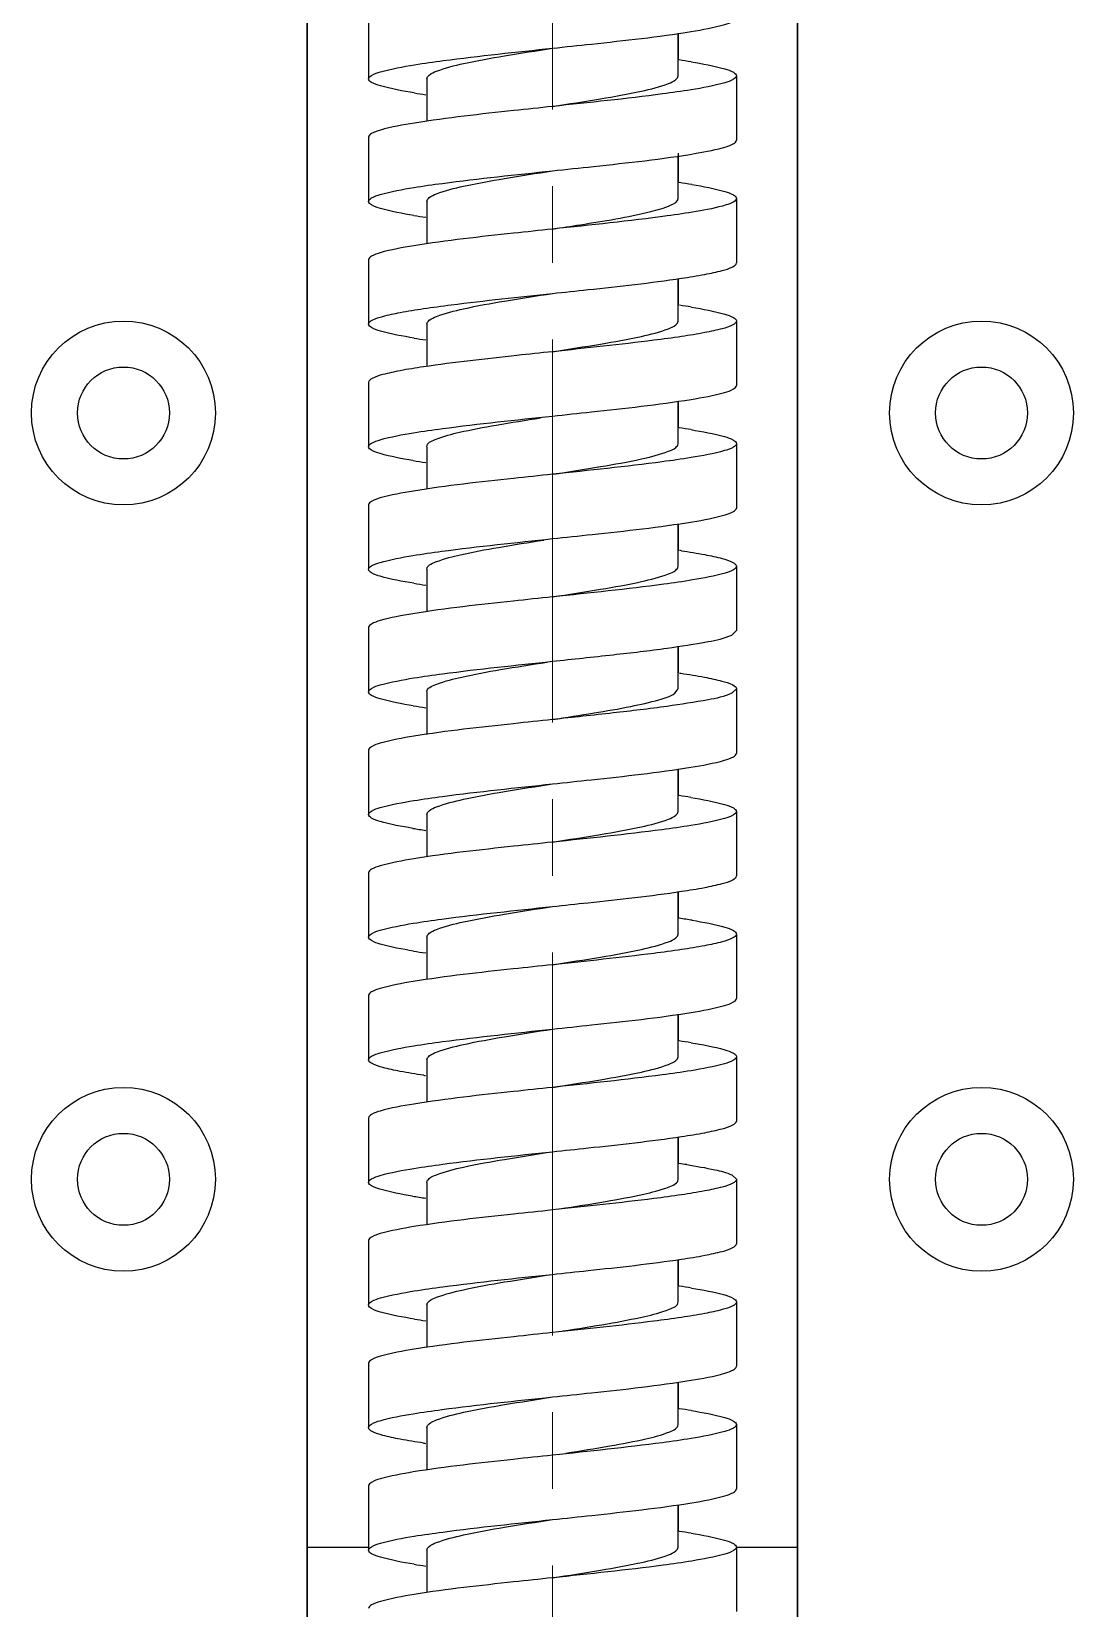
# Model space of a CAD drawing. Header units: inches. Extents: x -8900 to -5053, y -1814 to -15.
# Drawn here: x -8451.3 to -8417.3, y -1538.3 to -1486.8 of the extents above; entities that cross this region are included whole.
import ezdxf

# ---------------------------------------------------------------- set-up
doc = ezdxf.new("R2010")
doc.units = ezdxf.units.IN
doc.header["$LTSCALE"] = 2
doc.header["$MEASUREMENT"] = 0
doc.linetypes.add('CENTER', pattern=[2, 1.25, -0.25, 0.25, -0.25])
doc.layers.add('02___PRT_ALL_AXES', color=7, linetype='Continuous')
doc.layers.add('duong tam', color=1, linetype='CENTER', lineweight=20)

msp = doc.modelspace()

# ---------------------------------------------------------------- linework, layer by layer
at = {"color": 7, "linetype": 'Continuous', "lineweight": 30}
for p, q in [((-8442.306, -1584.251), (-8442.306, -1379.136)), ((-8426.306, -1584.251), (-8426.306, -1379.136))]:
    msp.add_line(p, q, dxfattribs=at)
at = {"color": 7, "linetype": 'Continuous'}
for p, q in [((-8430.206, -1488.251), (-8430.206, -1486.867)), ((-8430.195, -1487.737), (-8430.195, -1486.865)), ((-8438.406, -1488.351), (-8438.406, -1489.735)), ((-8430.195, -1491.737), (-8430.195, -1490.78)), ((-8430.206, -1492.251), (-8430.206, -1490.866)), ((-8438.406, -1492.351), (-8438.406, -1493.735)), ((-8430.206, -1496.251), (-8430.206, -1494.866)), ((-8430.195, -1495.737), (-8430.195, -1494.865)), ((-8438.406, -1496.351), (-8438.406, -1497.736)), ((-8430.206, -1500.251), (-8430.206, -1498.867)), ((-8430.195, -1499.737), (-8430.195, -1498.865)), ((-8438.406, -1500.351), (-8438.406, -1501.735)), ((-8430.206, -1504.251), (-8430.206, -1502.867)), ((-8430.195, -1503.737), (-8430.195, -1502.865)), ((-8438.406, -1504.351), (-8438.406, -1505.735)), ((-8428.456, -1506.494), (-8428.306, -1506.351)), ((-8430.206, -1508.251), (-8430.206, -1506.869)), ((-8430.195, -1507.732), (-8430.195, -1506.867)), ((-8430.166, -1507.736), (-8430.114, -1507.743)), ((-8430.309, -1508.394), (-8430.206, -1508.251)), ((-8428.306, -1508.251), (-8428.456, -1508.394)), ((-8438.406, -1508.351), (-8438.406, -1509.735)), ((-8430.206, -1512.251), (-8430.206, -1510.867)), ((-8430.195, -1511.737), (-8430.195, -1510.865)), ((-8438.406, -1512.351), (-8438.406, -1513.735)), ((-8430.206, -1516.251), (-8430.206, -1514.866)), ((-8430.195, -1515.737), (-8430.195, -1514.865)), ((-8438.406, -1516.351), (-8438.406, -1517.735)), ((-8430.206, -1520.251), (-8430.206, -1518.867)), ((-8430.195, -1519.737), (-8430.195, -1518.865)), ((-8438.406, -1520.351), (-8438.406, -1521.735)), ((-8430.206, -1524.251), (-8430.206, -1522.866)), ((-8430.195, -1523.735), (-8430.195, -1522.864)), ((-8428.456, -1524.108), (-8428.306, -1524.251)), ((-8438.406, -1524.351), (-8438.406, -1525.735)), ((-8430.206, -1528.251), (-8430.206, -1526.866)), ((-8430.195, -1527.737), (-8430.195, -1526.865)), ((-8438.406, -1528.351), (-8438.406, -1529.735)), ((-8430.206, -1532.251), (-8430.206, -1530.867)), ((-8430.195, -1531.737), (-8430.195, -1530.865)), ((-8438.406, -1532.351), (-8438.406, -1533.736)), ((-8430.206, -1536.251), (-8430.206, -1534.867)), ((-8430.195, -1535.737), (-8430.195, -1534.865)), ((-8442.306, -1536.251), (-8440.306, -1536.251)), ((-8438.406, -1536.351), (-8438.406, -1537.735)), ((-8428.306, -1536.251), (-8426.306, -1536.251))]:
    msp.add_line(p, q, dxfattribs=at)
for centre, radius, start, end in [((-8434.016, -1514.09), 26.634, 80.8534, 81.6942), ((-8434.564, -1462.305), 26.843, 260.8862, 261.6949), ((-8433.957, -1517.699), 26.239, 80.7835, 81.6966), ((-8434.596, -1466.519), 26.627, 260.8522, 261.6942), ((-8433.978, -1521.841), 26.382, 80.8107, 81.6941), ((-8434.584, -1470.437), 26.71, 260.8661, 261.6932), ((-8434.025, -1526.148), 26.692, 80.8631, 81.6941), ((-8434.656, -1474.917), 26.225, 260.7818, 261.697), ((-8434.691, -1534.612), 31.205, 81.5332, 81.6626), ((-8434.61, -1478.611), 26.534, 260.8361, 261.6945), ((-8434.639, -1482.801), 26.342, 260.8042, 261.6941), ((-8434.038, -1538.232), 26.778, 80.8771, 81.694), ((-8434.675, -1487.036), 26.105, 260.7606, 261.6977), ((-8433.933, -1541.542), 26.08, 80.7556, 81.6978), ((-8434.621, -1490.679), 26.465, 260.8244, 261.6947), ((-8434.018, -1546.101), 26.645, 80.855, 81.6939), ((-8433.928, -1490.041), 31.155, 261.5291, 261.659), ((-8434.338, -1552.229), 28.797, 81.1837, 81.6968), ((-8434.704, -1499.231), 25.907, 260.7257, 261.6988), ((-8433.981, -1553.854), 26.395, 80.8101, 81.6966), ((-8434.553, -1502.232), 26.917, 260.8998, 261.6938), ((-8434.001, -1557.988), 26.531, 80.836, 81.6939), ((-8433.924, -1502.015), 31.181, 261.5319, 261.6607), ((-8434.022, -1562.131), 26.675, 80.86, 81.6942), ((-8434.582, -1510.425), 26.722, 260.8674, 261.6941)]:
    msp.add_arc(centre, radius, start, end, dxfattribs=at)
for points, knots in [([(-8429.779, -1486.807), (-8429.412, -1486.748), (-8428.927, -1486.656), (-8428.454, -1486.51), (-8428.306, -1486.4), (-8428.306, -1486.351)], [0, 0, 0, 0, 0.710452, 0.905427, 1, 1, 1, 1]), ([(-8434.306, -1487.351), (-8433.882, -1487.306), (-8432.371, -1487.144), (-8430.859, -1486.981), (-8429.779, -1486.807)], [0, 0, 0, 0, 0.280559, 1, 1, 1, 1]), ([(-8438.805, -1487.891), (-8438.494, -1487.841), (-8436.998, -1487.631), (-8435.494, -1487.477), (-8434.306, -1487.351)], [0, 0, 0, 0, 0.208655, 1, 1, 1, 1]), ([(-8438.406, -1488.351), (-8438.406, -1488.302), (-8438.299, -1488.185), (-8437.897, -1488.015), (-8437.063, -1487.807), (-8435.8, -1487.583), (-8434.829, -1487.432), (-8434.306, -1487.351)], [0, 0, 0, 0, 0.034559, 0.096403, 0.312233, 0.628611, 1, 1, 1, 1]), ([(-8440.306, -1488.351), (-8440.305, -1488.301), (-8440.154, -1488.19), (-8439.672, -1488.043), (-8439.179, -1487.951), (-8438.805, -1487.891)], [0, 0, 0, 0, 0.09443, 0.289602, 1, 1, 1, 1]), ([(-8434.306, -1489.251), (-8433.782, -1489.17), (-8432.812, -1489.019), (-8431.548, -1488.795), (-8430.714, -1488.588), (-8430.313, -1488.418), (-8430.206, -1488.3), (-8430.206, -1488.251)], [0, 0, 0, 0, 0.371389, 0.687766, 0.903595, 0.965441, 1, 1, 1, 1]), ([(-8429.783, -1487.795), (-8429.415, -1487.854), (-8428.929, -1487.945), (-8428.455, -1488.092), (-8428.306, -1488.201), (-8428.306, -1488.251)], [0, 0, 0, 0, 0.710067, 0.905196, 1, 1, 1, 1]), ([(-8428.306, -1488.251), (-8428.306, -1488.3), (-8428.454, -1488.41), (-8428.927, -1488.556), (-8429.412, -1488.648), (-8429.779, -1488.707)], [0, 0, 0, 0, 0.094573, 0.289548, 1, 1, 1, 1]), ([(-8438.816, -1488.81), (-8439.187, -1488.75), (-8439.677, -1488.658), (-8440.155, -1488.511), (-8440.306, -1488.401), (-8440.306, -1488.351)], [0, 0, 0, 0, 0.710491, 0.905567, 1, 1, 1, 1]), ([(-8429.779, -1488.707), (-8430.091, -1488.757), (-8431.597, -1488.969), (-8433.109, -1489.124), (-8434.306, -1489.251)], [0, 0, 0, 0, 0.207956, 1, 1, 1, 1]), ([(-8434.306, -1489.251), (-8434.726, -1489.296), (-8436.228, -1489.457), (-8437.731, -1489.619), (-8438.805, -1489.791)], [0, 0, 0, 0, 0.280037, 1, 1, 1, 1]), ([(-8438.805, -1489.791), (-8439.179, -1489.851), (-8439.672, -1489.943), (-8440.154, -1490.09), (-8440.305, -1490.201), (-8440.306, -1490.251)], [0, 0, 0, 0, 0.710398, 0.90557, 1, 1, 1, 1]), ([(-8434.306, -1491.351), (-8433.861, -1491.304), (-8432.295, -1491.135), (-8430.727, -1490.969), (-8429.615, -1490.78)], [0, 0, 0, 0, 0.284016, 1, 1, 1, 1]), ([(-8429.615, -1490.78), (-8429.288, -1490.724), (-8428.858, -1490.639), (-8428.434, -1490.5), (-8428.306, -1490.397), (-8428.306, -1490.351)], [0, 0, 0, 0, 0.708218, 0.902897, 1, 1, 1, 1]), ([(-8438.833, -1491.895), (-8438.521, -1491.845), (-8437.015, -1491.633), (-8435.503, -1491.478), (-8434.306, -1491.351)], [0, 0, 0, 0, 0.207931, 1, 1, 1, 1]), ([(-8438.406, -1492.351), (-8438.406, -1492.302), (-8438.299, -1492.185), (-8437.897, -1492.015), (-8437.063, -1491.807), (-8435.8, -1491.583), (-8434.829, -1491.432), (-8434.306, -1491.351)], [0, 0, 0, 0, 0.034556, 0.096397, 0.312223, 0.628598, 1, 1, 1, 1]), ([(-8429.754, -1491.799), (-8429.393, -1491.858), (-8428.917, -1491.949), (-8428.451, -1492.094), (-8428.306, -1492.202), (-8428.306, -1492.251)], [0, 0, 0, 0, 0.709955, 0.904963, 1, 1, 1, 1]), ([(-8440.306, -1492.351), (-8440.306, -1492.302), (-8440.158, -1492.192), (-8439.685, -1492.046), (-8439.2, -1491.955), (-8438.833, -1491.895)], [0, 0, 0, 0, 0.094581, 0.28955, 1, 1, 1, 1]), ([(-8438.829, -1492.807), (-8439.197, -1492.748), (-8439.682, -1492.657), (-8440.156, -1492.51), (-8440.305, -1492.401), (-8440.306, -1492.351)], [0, 0, 0, 0, 0.710057, 0.905185, 1, 1, 1, 1]), ([(-8431.1, -1492.68), (-8430.874, -1492.623), (-8430.593, -1492.551), (-8430.206, -1492.356), (-8430.206, -1492.251)], [0, 0, 0, 0, 0.689429, 1, 1, 1, 1]), ([(-8428.306, -1492.251), (-8428.306, -1492.297), (-8428.434, -1492.4), (-8428.858, -1492.539), (-8429.288, -1492.624), (-8429.615, -1492.68)], [0, 0, 0, 0, 0.097103, 0.291782, 1, 1, 1, 1]), ([(-8434.306, -1493.251), (-8434.002, -1493.204), (-8432.93, -1493.035), (-8431.855, -1492.868), (-8431.1, -1492.68)], [0, 0, 0, 0, 0.283569, 1, 1, 1, 1]), ([(-8429.615, -1492.68), (-8429.93, -1492.733), (-8431.49, -1492.959), (-8433.058, -1493.119), (-8434.306, -1493.251)], [0, 0, 0, 0, 0.203233, 1, 1, 1, 1]), ([(-8434.306, -1493.251), (-8434.73, -1493.296), (-8436.241, -1493.458), (-8437.753, -1493.621), (-8438.833, -1493.795)], [0, 0, 0, 0, 0.280576, 1, 1, 1, 1]), ([(-8438.833, -1493.795), (-8439.2, -1493.855), (-8439.685, -1493.946), (-8440.158, -1494.092), (-8440.306, -1494.202), (-8440.306, -1494.251)], [0, 0, 0, 0, 0.71045, 0.905419, 1, 1, 1, 1]), ([(-8430.095, -1494.856), (-8429.841, -1494.818), (-8429.402, -1494.75), (-8428.828, -1494.622), (-8428.495, -1494.529), (-8428.306, -1494.409), (-8428.306, -1494.351)], [0, 0, 0, 0, 0.407092, 0.713069, 0.908783, 1, 1, 1, 1]), ([(-8434.306, -1495.351), (-8433.919, -1495.31), (-8432.514, -1495.16), (-8431.109, -1495.007), (-8430.095, -1494.856)], [0, 0, 0, 0, 0.274856, 1, 1, 1, 1]), ([(-8438.518, -1495.847), (-8438.217, -1495.802), (-8436.815, -1495.614), (-8435.409, -1495.468), (-8434.306, -1495.351)], [0, 0, 0, 0, 0.215478, 1, 1, 1, 1]), ([(-8438.406, -1496.351), (-8438.406, -1496.302), (-8438.299, -1496.185), (-8437.897, -1496.015), (-8437.063, -1495.807), (-8435.8, -1495.583), (-8434.829, -1495.432), (-8434.306, -1495.351)], [0, 0, 0, 0, 0.03455, 0.096397, 0.31222, 0.628604, 1, 1, 1, 1]), ([(-8440.306, -1496.351), (-8440.305, -1496.293), (-8440.116, -1496.174), (-8439.784, -1496.08), (-8439.211, -1495.953), (-8438.771, -1495.884), (-8438.518, -1495.847)], [0, 0, 0, 0, 0.091272, 0.286999, 0.59295, 1, 1, 1, 1]), ([(-8429.765, -1495.798), (-8429.401, -1495.857), (-8428.922, -1495.948), (-8428.452, -1496.093), (-8428.306, -1496.202), (-8428.306, -1496.251)], [0, 0, 0, 0, 0.710159, 0.905145, 1, 1, 1, 1]), ([(-8438.824, -1496.808), (-8439.193, -1496.749), (-8439.681, -1496.657), (-8440.156, -1496.511), (-8440.306, -1496.401), (-8440.306, -1496.351)], [0, 0, 0, 0, 0.710469, 0.905485, 1, 1, 1, 1]), ([(-8434.306, -1497.251), (-8433.782, -1497.17), (-8432.812, -1497.019), (-8431.548, -1496.795), (-8430.714, -1496.588), (-8430.313, -1496.418), (-8430.206, -1496.3), (-8430.206, -1496.251)], [0, 0, 0, 0, 0.371387, 0.687757, 0.903583, 0.965451, 1, 1, 1, 1]), ([(-8428.306, -1496.251), (-8428.306, -1496.309), (-8428.495, -1496.429), (-8428.828, -1496.522), (-8429.402, -1496.65), (-8429.841, -1496.718), (-8430.095, -1496.756)], [0, 0, 0, 0, 0.091217, 0.286931, 0.592908, 1, 1, 1, 1]), ([(-8430.095, -1496.756), (-8430.396, -1496.801), (-8431.797, -1496.988), (-8433.203, -1497.134), (-8434.306, -1497.251)], [0, 0, 0, 0, 0.215522, 1, 1, 1, 1]), ([(-8434.306, -1497.251), (-8434.692, -1497.292), (-8436.098, -1497.442), (-8437.504, -1497.596), (-8438.518, -1497.747)], [0, 0, 0, 0, 0.274877, 1, 1, 1, 1]), ([(-8438.518, -1497.747), (-8438.771, -1497.784), (-8439.211, -1497.853), (-8439.784, -1497.98), (-8440.116, -1498.074), (-8440.305, -1498.193), (-8440.306, -1498.251)], [0, 0, 0, 0, 0.40705, 0.713001, 0.908728, 1, 1, 1, 1]), ([(-8429.786, -1498.808), (-8429.417, -1498.748), (-8428.93, -1498.657), (-8428.455, -1498.511), (-8428.306, -1498.401), (-8428.306, -1498.351)], [0, 0, 0, 0, 0.710515, 0.905512, 1, 1, 1, 1]), ([(-8434.306, -1499.351), (-8433.883, -1499.306), (-8432.374, -1499.144), (-8430.864, -1498.982), (-8429.786, -1498.808)], [0, 0, 0, 0, 0.280431, 1, 1, 1, 1]), ([(-8438.838, -1499.896), (-8438.526, -1499.846), (-8437.019, -1499.633), (-8435.505, -1499.478), (-8434.306, -1499.351)], [0, 0, 0, 0, 0.207783, 1, 1, 1, 1]), ([(-8438.406, -1500.351), (-8438.406, -1500.23), (-8437.933, -1500.025), (-8437.243, -1499.849), (-8436.049, -1499.623), (-8435.176, -1499.487), (-8434.694, -1499.411)], [0, 0, 0, 0, 0.093541, 0.306463, 0.621858, 1, 1, 1, 1]), ([(-8440.306, -1500.351), (-8440.306, -1500.302), (-8440.158, -1500.192), (-8439.686, -1500.047), (-8439.204, -1499.955), (-8438.838, -1499.896)], [0, 0, 0, 0, 0.094794, 0.289823, 1, 1, 1, 1]), ([(-8429.786, -1499.794), (-8429.417, -1499.854), (-8428.931, -1499.945), (-8428.455, -1500.092), (-8428.306, -1500.201), (-8428.306, -1500.251)], [0, 0, 0, 0, 0.710106, 0.905248, 1, 1, 1, 1]), ([(-8438.858, -1500.803), (-8439.219, -1500.744), (-8439.695, -1500.654), (-8440.16, -1500.508), (-8440.306, -1500.4), (-8440.306, -1500.351)], [0, 0, 0, 0, 0.709972, 0.904953, 1, 1, 1, 1]), ([(-8434.306, -1501.251), (-8433.782, -1501.17), (-8432.812, -1501.019), (-8431.548, -1500.795), (-8430.714, -1500.587), (-8430.313, -1500.418), (-8430.206, -1500.3), (-8430.206, -1500.251)], [0, 0, 0, 0, 0.371387, 0.687756, 0.903578, 0.965459, 1, 1, 1, 1]), ([(-8428.306, -1500.251), (-8428.306, -1500.301), (-8428.455, -1500.411), (-8428.93, -1500.557), (-8429.417, -1500.648), (-8429.786, -1500.708)], [0, 0, 0, 0, 0.094488, 0.289485, 1, 1, 1, 1]), ([(-8429.786, -1500.708), (-8430.098, -1500.758), (-8431.601, -1500.97), (-8433.111, -1501.124), (-8434.306, -1501.251)], [0, 0, 0, 0, 0.208126, 1, 1, 1, 1]), ([(-8434.306, -1501.251), (-8434.73, -1501.296), (-8436.243, -1501.458), (-8437.758, -1501.621), (-8438.838, -1501.796)], [0, 0, 0, 0, 0.280684, 1, 1, 1, 1]), ([(-8438.838, -1501.796), (-8439.204, -1501.855), (-8439.686, -1501.947), (-8440.158, -1502.092), (-8440.306, -1502.202), (-8440.306, -1502.251)], [0, 0, 0, 0, 0.710177, 0.905206, 1, 1, 1, 1]), ([(-8429.732, -1502.799), (-8429.376, -1502.741), (-8428.907, -1502.651), (-8428.448, -1502.507), (-8428.306, -1502.4), (-8428.306, -1502.351)], [0, 0, 0, 0, 0.709677, 0.90463, 1, 1, 1, 1]), ([(-8434.306, -1503.351), (-8433.876, -1503.305), (-8432.349, -1503.142), (-8430.82, -1502.978), (-8429.732, -1502.799)], [0, 0, 0, 0, 0.281522, 1, 1, 1, 1]), ([(-8438.86, -1503.9), (-8438.548, -1503.849), (-8437.033, -1503.635), (-8435.511, -1503.479), (-8434.306, -1503.351)], [0, 0, 0, 0, 0.207154, 1, 1, 1, 1]), ([(-8438.406, -1504.351), (-8438.406, -1504.227), (-8437.915, -1504.02), (-8437.207, -1503.841), (-8435.978, -1503.611), (-8435.084, -1503.472), (-8434.591, -1503.395)], [0, 0, 0, 0, 0.093555, 0.307384, 0.62329, 1, 1, 1, 1]), ([(-8440.306, -1504.351), (-8440.306, -1504.302), (-8440.161, -1504.194), (-8439.696, -1504.049), (-8439.221, -1503.959), (-8438.86, -1503.9)], [0, 0, 0, 0, 0.095089, 0.290067, 1, 1, 1, 1]), ([(-8430.096, -1503.746), (-8429.842, -1503.784), (-8429.402, -1503.852), (-8428.828, -1503.98), (-8428.495, -1504.074), (-8428.306, -1504.194), (-8428.306, -1504.251)], [0, 0, 0, 0, 0.407108, 0.713113, 0.908831, 1, 1, 1, 1]), ([(-8438.836, -1504.806), (-8439.202, -1504.747), (-8439.685, -1504.656), (-8440.158, -1504.51), (-8440.306, -1504.401), (-8440.306, -1504.351)], [0, 0, 0, 0, 0.710206, 0.905238, 1, 1, 1, 1]), ([(-8434.306, -1505.251), (-8433.782, -1505.17), (-8432.812, -1505.019), (-8431.548, -1504.795), (-8430.714, -1504.587), (-8430.313, -1504.418), (-8430.206, -1504.3), (-8430.206, -1504.251)], [0, 0, 0, 0, 0.371389, 0.687756, 0.903575, 0.965468, 1, 1, 1, 1]), ([(-8429.732, -1504.699), (-8430.045, -1504.751), (-8431.566, -1504.966), (-8433.094, -1505.123), (-8434.306, -1505.251)], [0, 0, 0, 0, 0.20662, 1, 1, 1, 1]), ([(-8428.306, -1504.251), (-8428.306, -1504.3), (-8428.448, -1504.407), (-8428.907, -1504.551), (-8429.376, -1504.641), (-8429.732, -1504.699)], [0, 0, 0, 0, 0.09537, 0.290323, 1, 1, 1, 1]), ([(-8434.306, -1505.251), (-8434.733, -1505.296), (-8436.254, -1505.46), (-8437.775, -1505.623), (-8438.86, -1505.8)], [0, 0, 0, 0, 0.281136, 1, 1, 1, 1]), ([(-8438.86, -1505.8), (-8439.221, -1505.859), (-8439.696, -1505.949), (-8440.161, -1506.094), (-8440.306, -1506.202), (-8440.306, -1506.251)], [0, 0, 0, 0, 0.709933, 0.904911, 1, 1, 1, 1]), ([(-8434.306, -1507.351), (-8433.645, -1507.281), (-8432.398, -1507.147), (-8430.699, -1506.952), (-8429.412, -1506.748), (-8428.696, -1506.609), (-8428.456, -1506.494)], [0, 0, 0, 0, 0.336684, 0.63602, 0.865132, 1, 1, 1, 1]), ([(-8438.829, -1507.895), (-8438.517, -1507.844), (-8437.013, -1507.633), (-8435.502, -1507.478), (-8434.306, -1507.351)], [0, 0, 0, 0, 0.20803, 1, 1, 1, 1]), ([(-8438.406, -1508.351), (-8438.406, -1508.224), (-8437.897, -1508.015), (-8437.17, -1507.832), (-8435.908, -1507.6), (-8434.992, -1507.458), (-8434.487, -1507.379)], [0, 0, 0, 0, 0.093599, 0.308359, 0.624776, 1, 1, 1, 1]), ([(-8430.114, -1507.743), (-8429.858, -1507.782), (-8429.413, -1507.85), (-8428.833, -1507.978), (-8428.498, -1508.073), (-8428.306, -1508.193), (-8428.306, -1508.251)], [0, 0, 0, 0, 0.407112, 0.713212, 0.909004, 1, 1, 1, 1]), ([(-8440.306, -1508.351), (-8440.305, -1508.301), (-8440.157, -1508.192), (-8439.682, -1508.045), (-8439.197, -1507.954), (-8438.829, -1507.895)], [0, 0, 0, 0, 0.094776, 0.289885, 1, 1, 1, 1]), ([(-8438.849, -1508.804), (-8439.212, -1508.745), (-8439.691, -1508.654), (-8440.16, -1508.509), (-8440.306, -1508.4), (-8440.306, -1508.351)], [0, 0, 0, 0, 0.710233, 0.905177, 1, 1, 1, 1]), ([(-8428.456, -1508.394), (-8428.696, -1508.509), (-8429.412, -1508.648), (-8430.699, -1508.852), (-8432.398, -1509.047), (-8433.645, -1509.181), (-8434.306, -1509.251)], [0, 0, 0, 0, 0.134868, 0.36398, 0.663316, 1, 1, 1, 1]), ([(-8434.306, -1509.251), (-8433.854, -1509.181), (-8433.001, -1509.048), (-8431.837, -1508.85), (-8430.957, -1508.65), (-8430.464, -1508.502), (-8430.309, -1508.394)], [0, 0, 0, 0, 0.334408, 0.632256, 0.861547, 1, 1, 1, 1]), ([(-8434.306, -1509.251), (-8434.729, -1509.296), (-8436.239, -1509.458), (-8437.75, -1509.621), (-8438.829, -1509.795)], [0, 0, 0, 0, 0.280499, 1, 1, 1, 1]), ([(-8438.829, -1509.795), (-8439.197, -1509.854), (-8439.682, -1509.945), (-8440.157, -1510.092), (-8440.305, -1510.201), (-8440.306, -1510.251)], [0, 0, 0, 0, 0.710115, 0.905224, 1, 1, 1, 1]), ([(-8429.791, -1510.809), (-8429.421, -1510.749), (-8428.932, -1510.657), (-8428.455, -1510.511), (-8428.306, -1510.401), (-8428.306, -1510.351)], [0, 0, 0, 0, 0.71054, 0.905562, 1, 1, 1, 1]), ([(-8434.306, -1511.351), (-8433.883, -1511.306), (-8432.376, -1511.145), (-8430.868, -1510.982), (-8429.791, -1510.809)], [0, 0, 0, 0, 0.280337, 1, 1, 1, 1]), ([(-8438.833, -1511.895), (-8438.521, -1511.845), (-8437.016, -1511.633), (-8435.503, -1511.478), (-8434.306, -1511.351)], [0, 0, 0, 0, 0.20792, 1, 1, 1, 1]), ([(-8438.406, -1512.351), (-8438.406, -1512.302), (-8438.299, -1512.184), (-8437.897, -1512.015), (-8437.063, -1511.807), (-8435.8, -1511.583), (-8434.829, -1511.432), (-8434.306, -1511.351)], [0, 0, 0, 0, 0.034522, 0.096418, 0.312229, 0.628601, 1, 1, 1, 1]), ([(-8440.306, -1512.351), (-8440.306, -1512.301), (-8440.157, -1512.192), (-8439.684, -1512.046), (-8439.2, -1511.955), (-8438.833, -1511.895)], [0, 0, 0, 0, 0.094724, 0.289764, 1, 1, 1, 1]), ([(-8429.792, -1511.793), (-8429.422, -1511.853), (-8428.933, -1511.944), (-8428.456, -1512.091), (-8428.306, -1512.201), (-8428.306, -1512.251)], [0, 0, 0, 0, 0.710182, 0.905335, 1, 1, 1, 1]), ([(-8438.866, -1512.801), (-8439.225, -1512.743), (-8439.698, -1512.653), (-8440.161, -1512.508), (-8440.306, -1512.4), (-8440.306, -1512.351)], [0, 0, 0, 0, 0.709866, 0.904834, 1, 1, 1, 1]), ([(-8434.306, -1513.251), (-8433.782, -1513.17), (-8432.812, -1513.019), (-8431.548, -1512.795), (-8430.714, -1512.587), (-8430.313, -1512.418), (-8430.206, -1512.3), (-8430.206, -1512.251)], [0, 0, 0, 0, 0.371394, 0.687762, 0.903575, 0.965479, 1, 1, 1, 1]), ([(-8428.306, -1512.251), (-8428.306, -1512.301), (-8428.455, -1512.411), (-8428.932, -1512.557), (-8429.421, -1512.649), (-8429.791, -1512.709)], [0, 0, 0, 0, 0.094438, 0.28946, 1, 1, 1, 1]), ([(-8429.791, -1512.709), (-8430.103, -1512.759), (-8431.604, -1512.97), (-8433.112, -1513.124), (-8434.306, -1513.251)], [0, 0, 0, 0, 0.208248, 1, 1, 1, 1]), ([(-8434.306, -1513.251), (-8434.73, -1513.296), (-8436.241, -1513.458), (-8437.754, -1513.621), (-8438.833, -1513.795)], [0, 0, 0, 0, 0.280583, 1, 1, 1, 1]), ([(-8438.833, -1513.795), (-8439.2, -1513.855), (-8439.684, -1513.946), (-8440.157, -1514.092), (-8440.306, -1514.201), (-8440.306, -1514.251)], [0, 0, 0, 0, 0.710236, 0.905276, 1, 1, 1, 1]), ([(-8430.095, -1514.856), (-8429.841, -1514.818), (-8429.402, -1514.75), (-8428.828, -1514.622), (-8428.495, -1514.529), (-8428.306, -1514.409), (-8428.306, -1514.351)], [0, 0, 0, 0, 0.407121, 0.713115, 0.908823, 1, 1, 1, 1]), ([(-8434.306, -1515.351), (-8433.919, -1515.31), (-8432.514, -1515.16), (-8431.109, -1515.007), (-8430.095, -1514.856)], [0, 0, 0, 0, 0.274863, 1, 1, 1, 1]), ([(-8438.854, -1515.899), (-8438.542, -1515.848), (-8437.029, -1515.634), (-8435.51, -1515.479), (-8434.306, -1515.351)], [0, 0, 0, 0, 0.207325, 1, 1, 1, 1]), ([(-8438.406, -1516.351), (-8438.406, -1516.302), (-8438.299, -1516.184), (-8437.897, -1516.015), (-8437.063, -1515.807), (-8435.8, -1515.583), (-8434.829, -1515.432), (-8434.306, -1515.351)], [0, 0, 0, 0, 0.03452, 0.096424, 0.312235, 0.628604, 1, 1, 1, 1]), ([(-8440.306, -1516.351), (-8440.306, -1516.302), (-8440.16, -1516.193), (-8439.693, -1516.048), (-8439.216, -1515.958), (-8438.854, -1515.899)], [0, 0, 0, 0, 0.094999, 0.289984, 1, 1, 1, 1]), ([(-8429.744, -1515.801), (-8429.385, -1515.86), (-8428.913, -1515.95), (-8428.45, -1516.094), (-8428.306, -1516.202), (-8428.306, -1516.251)], [0, 0, 0, 0, 0.70982, 0.904797, 1, 1, 1, 1]), ([(-8438.841, -1516.806), (-8439.206, -1516.746), (-8439.687, -1516.655), (-8440.158, -1516.51), (-8440.306, -1516.401), (-8440.306, -1516.351)], [0, 0, 0, 0, 0.710146, 0.90517, 1, 1, 1, 1]), ([(-8434.306, -1517.251), (-8433.782, -1517.17), (-8432.812, -1517.019), (-8431.548, -1516.795), (-8430.714, -1516.587), (-8430.313, -1516.418), (-8430.206, -1516.3), (-8430.206, -1516.251)], [0, 0, 0, 0, 0.371398, 0.687768, 0.903579, 0.965479, 1, 1, 1, 1]), ([(-8428.306, -1516.251), (-8428.306, -1516.309), (-8428.495, -1516.429), (-8428.828, -1516.522), (-8429.402, -1516.65), (-8429.841, -1516.718), (-8430.095, -1516.756)], [0, 0, 0, 0, 0.091177, 0.286885, 0.592879, 1, 1, 1, 1]), ([(-8430.095, -1516.756), (-8430.397, -1516.801), (-8431.797, -1516.988), (-8433.203, -1517.134), (-8434.306, -1517.251)], [0, 0, 0, 0, 0.215499, 1, 1, 1, 1]), ([(-8434.306, -1517.251), (-8434.732, -1517.296), (-8436.251, -1517.459), (-8437.77, -1517.622), (-8438.854, -1517.799)], [0, 0, 0, 0, 0.281013, 1, 1, 1, 1]), ([(-8438.854, -1517.799), (-8439.216, -1517.858), (-8439.693, -1517.948), (-8440.16, -1518.093), (-8440.306, -1518.202), (-8440.306, -1518.251)], [0, 0, 0, 0, 0.710016, 0.905001, 1, 1, 1, 1]), ([(-8429.784, -1518.808), (-8429.416, -1518.748), (-8428.93, -1518.657), (-8428.455, -1518.51), (-8428.306, -1518.401), (-8428.306, -1518.351)], [0, 0, 0, 0, 0.710072, 0.90521, 1, 1, 1, 1]), ([(-8434.306, -1519.351), (-8433.882, -1519.306), (-8432.373, -1519.144), (-8430.862, -1518.982), (-8429.784, -1518.808)], [0, 0, 0, 0, 0.280471, 1, 1, 1, 1]), ([(-8438.834, -1519.896), (-8438.522, -1519.845), (-8437.016, -1519.633), (-8435.503, -1519.478), (-8434.306, -1519.351)], [0, 0, 0, 0, 0.207911, 1, 1, 1, 1]), ([(-8438.406, -1520.351), (-8438.406, -1520.302), (-8438.299, -1520.184), (-8437.897, -1520.015), (-8437.063, -1519.807), (-8435.8, -1519.583), (-8434.829, -1519.432), (-8434.306, -1519.351)], [0, 0, 0, 0, 0.034522, 0.096426, 0.31224, 0.628607, 1, 1, 1, 1]), ([(-8440.306, -1520.351), (-8440.306, -1520.302), (-8440.158, -1520.192), (-8439.685, -1520.046), (-8439.201, -1519.955), (-8438.834, -1519.896)], [0, 0, 0, 0, 0.094666, 0.289668, 1, 1, 1, 1]), ([(-8429.783, -1519.795), (-8429.415, -1519.854), (-8428.929, -1519.946), (-8428.454, -1520.092), (-8428.306, -1520.202), (-8428.306, -1520.251)], [0, 0, 0, 0, 0.7105, 0.905482, 1, 1, 1, 1]), ([(-8438.517, -1520.856), (-8438.771, -1520.818), (-8439.21, -1520.75), (-8439.784, -1520.622), (-8440.116, -1520.528), (-8440.306, -1520.409), (-8440.306, -1520.351)], [0, 0, 0, 0, 0.40707, 0.713033, 0.908753, 1, 1, 1, 1]), ([(-8434.306, -1521.251), (-8433.782, -1521.17), (-8432.812, -1521.019), (-8431.548, -1520.795), (-8430.714, -1520.587), (-8430.313, -1520.418), (-8430.206, -1520.3), (-8430.206, -1520.251)], [0, 0, 0, 0, 0.3714, 0.687774, 0.903585, 0.965476, 1, 1, 1, 1]), ([(-8428.306, -1520.251), (-8428.306, -1520.301), (-8428.455, -1520.41), (-8428.93, -1520.557), (-8429.416, -1520.648), (-8429.784, -1520.708)], [0, 0, 0, 0, 0.09479, 0.289928, 1, 1, 1, 1]), ([(-8429.784, -1520.708), (-8430.096, -1520.758), (-8431.6, -1520.969), (-8433.11, -1521.124), (-8434.306, -1521.251)], [0, 0, 0, 0, 0.208071, 1, 1, 1, 1]), ([(-8434.306, -1521.251), (-8434.73, -1521.296), (-8436.241, -1521.458), (-8437.754, -1521.621), (-8438.834, -1521.796)], [0, 0, 0, 0, 0.280581, 1, 1, 1, 1]), ([(-8438.834, -1521.796), (-8439.201, -1521.855), (-8439.685, -1521.946), (-8440.158, -1522.092), (-8440.306, -1522.202), (-8440.306, -1522.251)], [0, 0, 0, 0, 0.710332, 0.905334, 1, 1, 1, 1]), ([(-8430.091, -1522.855), (-8429.838, -1522.818), (-8429.399, -1522.749), (-8428.827, -1522.622), (-8428.495, -1522.528), (-8428.306, -1522.409), (-8428.306, -1522.351)], [0, 0, 0, 0, 0.406967, 0.712952, 0.908705, 1, 1, 1, 1]), ([(-8434.306, -1523.351), (-8433.919, -1523.31), (-8432.513, -1523.16), (-8431.106, -1523.006), (-8430.091, -1522.855)], [0, 0, 0, 0, 0.274932, 1, 1, 1, 1]), ([(-8438.827, -1523.894), (-8438.515, -1523.844), (-8437.012, -1523.633), (-8435.501, -1523.478), (-8434.306, -1523.351)], [0, 0, 0, 0, 0.208086, 1, 1, 1, 1]), ([(-8438.406, -1524.351), (-8438.406, -1524.302), (-8438.299, -1524.184), (-8437.897, -1524.015), (-8437.063, -1523.807), (-8435.8, -1523.583), (-8434.829, -1523.432), (-8434.306, -1523.351)], [0, 0, 0, 0, 0.034528, 0.096426, 0.312243, 0.62861, 1, 1, 1, 1]), ([(-8440.306, -1524.351), (-8440.306, -1524.301), (-8440.157, -1524.192), (-8439.682, -1524.045), (-8439.195, -1523.954), (-8438.827, -1523.894)], [0, 0, 0, 0, 0.094643, 0.289703, 1, 1, 1, 1]), ([(-8434.073, -1525.215), (-8433.574, -1525.137), (-8432.668, -1524.997), (-8431.423, -1524.766), (-8430.706, -1524.585), (-8430.206, -1524.377), (-8430.206, -1524.251)], [0, 0, 0, 0, 0.37594, 0.692086, 0.906403, 1, 1, 1, 1]), ([(-8428.306, -1524.251), (-8428.306, -1524.309), (-8428.495, -1524.428), (-8428.827, -1524.522), (-8429.399, -1524.649), (-8429.838, -1524.718), (-8430.091, -1524.755)], [0, 0, 0, 0, 0.091295, 0.287048, 0.593033, 1, 1, 1, 1]), ([(-8429.924, -1523.772), (-8429.617, -1523.82), (-8429.124, -1523.908), (-8428.629, -1524.026), (-8428.456, -1524.108)], [0, 0, 0, 0, 0.618336, 1, 1, 1, 1]), ([(-8438.879, -1524.799), (-8439.235, -1524.741), (-8439.704, -1524.651), (-8440.163, -1524.507), (-8440.306, -1524.4), (-8440.306, -1524.351)], [0, 0, 0, 0, 0.709702, 0.904643, 1, 1, 1, 1]), ([(-8430.091, -1524.755), (-8430.393, -1524.8), (-8431.795, -1524.988), (-8433.202, -1525.134), (-8434.306, -1525.251)], [0, 0, 0, 0, 0.215405, 1, 1, 1, 1]), ([(-8434.306, -1525.251), (-8434.729, -1525.296), (-8436.238, -1525.458), (-8437.749, -1525.62), (-8438.827, -1525.794)], [0, 0, 0, 0, 0.28046, 1, 1, 1, 1]), ([(-8438.827, -1525.794), (-8439.195, -1525.854), (-8439.682, -1525.945), (-8440.157, -1526.092), (-8440.306, -1526.201), (-8440.306, -1526.251)], [0, 0, 0, 0, 0.710297, 0.905357, 1, 1, 1, 1]), ([(-8434.306, -1527.351), (-8433.919, -1527.31), (-8432.514, -1527.16), (-8431.108, -1527.007), (-8430.094, -1526.856)], [0, 0, 0, 0, 0.274883, 1, 1, 1, 1]), ([(-8430.094, -1526.856), (-8429.84, -1526.818), (-8429.401, -1526.749), (-8428.827, -1526.622), (-8428.495, -1526.528), (-8428.306, -1526.408), (-8428.306, -1526.351)], [0, 0, 0, 0, 0.407141, 0.713122, 0.90881, 1, 1, 1, 1]), ([(-8438.816, -1527.893), (-8438.504, -1527.843), (-8437.005, -1527.632), (-8435.498, -1527.478), (-8434.306, -1527.351)], [0, 0, 0, 0, 0.208352, 1, 1, 1, 1]), ([(-8438.406, -1528.351), (-8438.406, -1528.302), (-8438.299, -1528.184), (-8437.897, -1528.015), (-8437.063, -1527.807), (-8435.8, -1527.583), (-8434.829, -1527.432), (-8434.306, -1527.351)], [0, 0, 0, 0, 0.034536, 0.096424, 0.312244, 0.628612, 1, 1, 1, 1]), ([(-8429.765, -1527.798), (-8429.401, -1527.857), (-8428.922, -1527.947), (-8428.452, -1528.093), (-8428.306, -1528.202), (-8428.306, -1528.251)], [0, 0, 0, 0, 0.710069, 0.905092, 1, 1, 1, 1]), ([(-8440.306, -1528.351), (-8440.306, -1528.301), (-8440.155, -1528.191), (-8439.677, -1528.044), (-8439.187, -1527.952), (-8438.816, -1527.893)], [0, 0, 0, 0, 0.094408, 0.289463, 1, 1, 1, 1]), ([(-8438.81, -1528.811), (-8439.183, -1528.751), (-8439.674, -1528.659), (-8440.154, -1528.512), (-8440.305, -1528.402), (-8440.306, -1528.351)], [0, 0, 0, 0, 0.710308, 0.905479, 1, 1, 1, 1]), ([(-8433.969, -1529.199), (-8433.481, -1529.123), (-8432.598, -1528.985), (-8431.387, -1528.757), (-8430.687, -1528.579), (-8430.206, -1528.374), (-8430.206, -1528.251)], [0, 0, 0, 0, 0.377433, 0.693083, 0.906456, 1, 1, 1, 1]), ([(-8428.306, -1528.251), (-8428.306, -1528.308), (-8428.495, -1528.428), (-8428.827, -1528.522), (-8429.401, -1528.649), (-8429.84, -1528.718), (-8430.094, -1528.756)], [0, 0, 0, 0, 0.09119, 0.286878, 0.592859, 1, 1, 1, 1]), ([(-8430.094, -1528.756), (-8430.395, -1528.801), (-8431.796, -1528.988), (-8433.203, -1529.134), (-8434.306, -1529.251)], [0, 0, 0, 0, 0.215464, 1, 1, 1, 1]), ([(-8434.306, -1529.251), (-8434.728, -1529.296), (-8436.233, -1529.457), (-8437.74, -1529.62), (-8438.816, -1529.793)], [0, 0, 0, 0, 0.280255, 1, 1, 1, 1]), ([(-8438.816, -1529.793), (-8439.187, -1529.852), (-8439.677, -1529.944), (-8440.155, -1530.091), (-8440.306, -1530.201), (-8440.306, -1530.251)], [0, 0, 0, 0, 0.710537, 0.905592, 1, 1, 1, 1]), ([(-8429.781, -1530.807), (-8429.413, -1530.748), (-8428.929, -1530.657), (-8428.455, -1530.51), (-8428.306, -1530.401), (-8428.306, -1530.351)], [0, 0, 0, 0, 0.710054, 0.905177, 1, 1, 1, 1]), ([(-8434.306, -1531.351), (-8433.882, -1531.306), (-8432.372, -1531.144), (-8430.86, -1530.982), (-8429.781, -1530.807)], [0, 0, 0, 0, 0.280529, 1, 1, 1, 1]), ([(-8438.854, -1531.899), (-8438.541, -1531.848), (-8437.029, -1531.634), (-8435.509, -1531.479), (-8434.306, -1531.351)], [0, 0, 0, 0, 0.207379, 1, 1, 1, 1]), ([(-8438.406, -1532.351), (-8438.406, -1532.302), (-8438.299, -1532.185), (-8437.897, -1532.015), (-8437.063, -1531.807), (-8435.8, -1531.583), (-8434.829, -1531.432), (-8434.306, -1531.351)], [0, 0, 0, 0, 0.034545, 0.09642, 0.312244, 0.628613, 1, 1, 1, 1]), ([(-8440.306, -1532.351), (-8440.306, -1532.302), (-8440.16, -1532.193), (-8439.693, -1532.048), (-8439.216, -1531.958), (-8438.854, -1531.899)], [0, 0, 0, 0, 0.094968, 0.289945, 1, 1, 1, 1]), ([(-8429.775, -1531.796), (-8429.409, -1531.855), (-8428.926, -1531.947), (-8428.453, -1532.092), (-8428.306, -1532.202), (-8428.306, -1532.251)], [0, 0, 0, 0, 0.710413, 0.905375, 1, 1, 1, 1]), ([(-8438.516, -1532.856), (-8438.77, -1532.818), (-8439.21, -1532.75), (-8439.784, -1532.622), (-8440.116, -1532.529), (-8440.306, -1532.409), (-8440.306, -1532.351)], [0, 0, 0, 0, 0.407103, 0.713089, 0.908801, 1, 1, 1, 1]), ([(-8433.866, -1533.183), (-8433.389, -1533.108), (-8432.528, -1532.973), (-8431.35, -1532.748), (-8430.669, -1532.574), (-8430.206, -1532.37), (-8430.206, -1532.251)], [0, 0, 0, 0, 0.378838, 0.693976, 0.906454, 1, 1, 1, 1]), ([(-8428.306, -1532.251), (-8428.306, -1532.301), (-8428.455, -1532.41), (-8428.929, -1532.557), (-8429.413, -1532.648), (-8429.781, -1532.707)], [0, 0, 0, 0, 0.094823, 0.289946, 1, 1, 1, 1]), ([(-8429.781, -1532.707), (-8430.093, -1532.758), (-8431.598, -1532.969), (-8433.109, -1533.124), (-8434.306, -1533.251)], [0, 0, 0, 0, 0.207993, 1, 1, 1, 1]), ([(-8434.306, -1533.251), (-8434.732, -1533.296), (-8436.25, -1533.459), (-8437.77, -1533.622), (-8438.854, -1533.799)], [0, 0, 0, 0, 0.28097, 1, 1, 1, 1]), ([(-8438.854, -1533.799), (-8439.216, -1533.858), (-8439.693, -1533.948), (-8440.16, -1534.093), (-8440.306, -1534.202), (-8440.306, -1534.251)], [0, 0, 0, 0, 0.710055, 0.905032, 1, 1, 1, 1]), ([(-8429.755, -1534.803), (-8429.393, -1534.744), (-8428.917, -1534.654), (-8428.451, -1534.509), (-8428.306, -1534.4), (-8428.306, -1534.351)], [0, 0, 0, 0, 0.710119, 0.905054, 1, 1, 1, 1]), ([(-8434.306, -1535.351), (-8433.879, -1535.306), (-8432.36, -1535.143), (-8430.839, -1534.98), (-8429.755, -1534.803)], [0, 0, 0, 0, 0.281035, 1, 1, 1, 1]), ([(-8438.823, -1535.894), (-8438.511, -1535.844), (-8437.009, -1535.632), (-8435.5, -1535.478), (-8434.306, -1535.351)], [0, 0, 0, 0, 0.208182, 1, 1, 1, 1]), ([(-8438.406, -1536.351), (-8438.406, -1536.302), (-8438.299, -1536.185), (-8437.897, -1536.015), (-8437.063, -1535.807), (-8435.8, -1535.583), (-8434.829, -1535.432), (-8434.306, -1535.351)], [0, 0, 0, 0, 0.034553, 0.096415, 0.312241, 0.628613, 1, 1, 1, 1]), ([(-8440.306, -1536.351), (-8440.305, -1536.301), (-8440.156, -1536.191), (-8439.68, -1536.045), (-8439.193, -1535.953), (-8438.823, -1535.894)], [0, 0, 0, 0, 0.094724, 0.28987, 1, 1, 1, 1]), ([(-8429.785, -1535.794), (-8429.416, -1535.854), (-8428.93, -1535.945), (-8428.455, -1536.092), (-8428.306, -1536.201), (-8428.306, -1536.251)], [0, 0, 0, 0, 0.710171, 0.905276, 1, 1, 1, 1]), ([(-8438.823, -1536.808), (-8439.193, -1536.749), (-8439.68, -1536.657), (-8440.156, -1536.511), (-8440.306, -1536.401), (-8440.306, -1536.351)], [0, 0, 0, 0, 0.710529, 0.905535, 1, 1, 1, 1]), ([(-8434.306, -1537.251), (-8433.782, -1537.17), (-8432.812, -1537.019), (-8431.548, -1536.795), (-8430.714, -1536.588), (-8430.313, -1536.418), (-8430.206, -1536.3), (-8430.206, -1536.251)], [0, 0, 0, 0, 0.371394, 0.687777, 0.903603, 0.965447, 1, 1, 1, 1]), ([(-8428.306, -1536.251), (-8428.306, -1536.3), (-8428.451, -1536.409), (-8428.917, -1536.554), (-8429.393, -1536.644), (-8429.755, -1536.703)], [0, 0, 0, 0, 0.094946, 0.289881, 1, 1, 1, 1]), ([(-8429.755, -1536.703), (-8430.068, -1536.754), (-8431.581, -1536.968), (-8433.101, -1537.123), (-8434.306, -1537.251)], [0, 0, 0, 0, 0.207307, 1, 1, 1, 1]), ([(-8434.306, -1537.251), (-8434.729, -1537.296), (-8436.236, -1537.458), (-8437.746, -1537.62), (-8438.823, -1537.794)], [0, 0, 0, 0, 0.280388, 1, 1, 1, 1]), ([(-8438.823, -1537.794), (-8439.193, -1537.853), (-8439.68, -1537.945), (-8440.156, -1538.091), (-8440.305, -1538.201), (-8440.306, -1538.251)], [0, 0, 0, 0, 0.71013, 0.905276, 1, 1, 1, 1])]:
    msp.add_open_spline(points, degree=3, knots=knots, dxfattribs=at)
at = {"layer": '02___PRT_ALL_AXES', "color": 7, "linetype": 'Continuous'}
for p, q in [((-8440.306, -1486.251), (-8440.306, -1488.351)), ((-8428.306, -1488.251), (-8428.306, -1490.351)), ((-8440.306, -1490.251), (-8440.306, -1492.351)), ((-8428.306, -1492.251), (-8428.306, -1494.351)), ((-8440.306, -1494.251), (-8440.306, -1496.351)), ((-8428.306, -1496.251), (-8428.306, -1498.351)), ((-8440.306, -1498.251), (-8440.306, -1500.351)), ((-8428.306, -1500.251), (-8428.306, -1502.351)), ((-8440.306, -1502.251), (-8440.306, -1504.351)), ((-8428.306, -1504.251), (-8428.306, -1506.351)), ((-8440.306, -1506.251), (-8440.306, -1508.351)), ((-8428.306, -1508.251), (-8428.306, -1510.351)), ((-8440.306, -1510.251), (-8440.306, -1512.351)), ((-8428.306, -1512.251), (-8428.306, -1514.351)), ((-8440.306, -1514.251), (-8440.306, -1516.351)), ((-8428.306, -1516.251), (-8428.306, -1518.351)), ((-8440.306, -1518.251), (-8440.306, -1520.351)), ((-8428.306, -1520.251), (-8428.306, -1522.351)), ((-8440.306, -1522.251), (-8440.306, -1524.351)), ((-8428.306, -1524.251), (-8428.306, -1526.351)), ((-8440.306, -1526.251), (-8440.306, -1528.351)), ((-8428.306, -1528.251), (-8428.306, -1530.351)), ((-8440.306, -1530.251), (-8440.306, -1532.351)), ((-8428.306, -1532.251), (-8428.306, -1534.351)), ((-8440.306, -1534.251), (-8440.306, -1536.351)), ((-8428.306, -1536.251), (-8428.306, -1538.351))]:
    msp.add_line(p, q, dxfattribs=at)
for centre, radius in [((-8448.306, -1499.251), 3), ((-8420.306, -1499.251), 3), ((-8448.306, -1499.251), 1.5), ((-8420.306, -1499.251), 1.5), ((-8448.306, -1524.251), 3), ((-8420.306, -1524.251), 3), ((-8448.306, -1524.251), 1.5), ((-8420.306, -1524.251), 1.5)]:
    msp.add_circle(centre, radius, dxfattribs=at)
at = {"layer": 'duong tam', "ltscale": 5}
msp.add_line((-8434.306, -1569.351), (-8434.306, -1343.536), dxfattribs=at)

doc.saveas('drawing.dxf')
